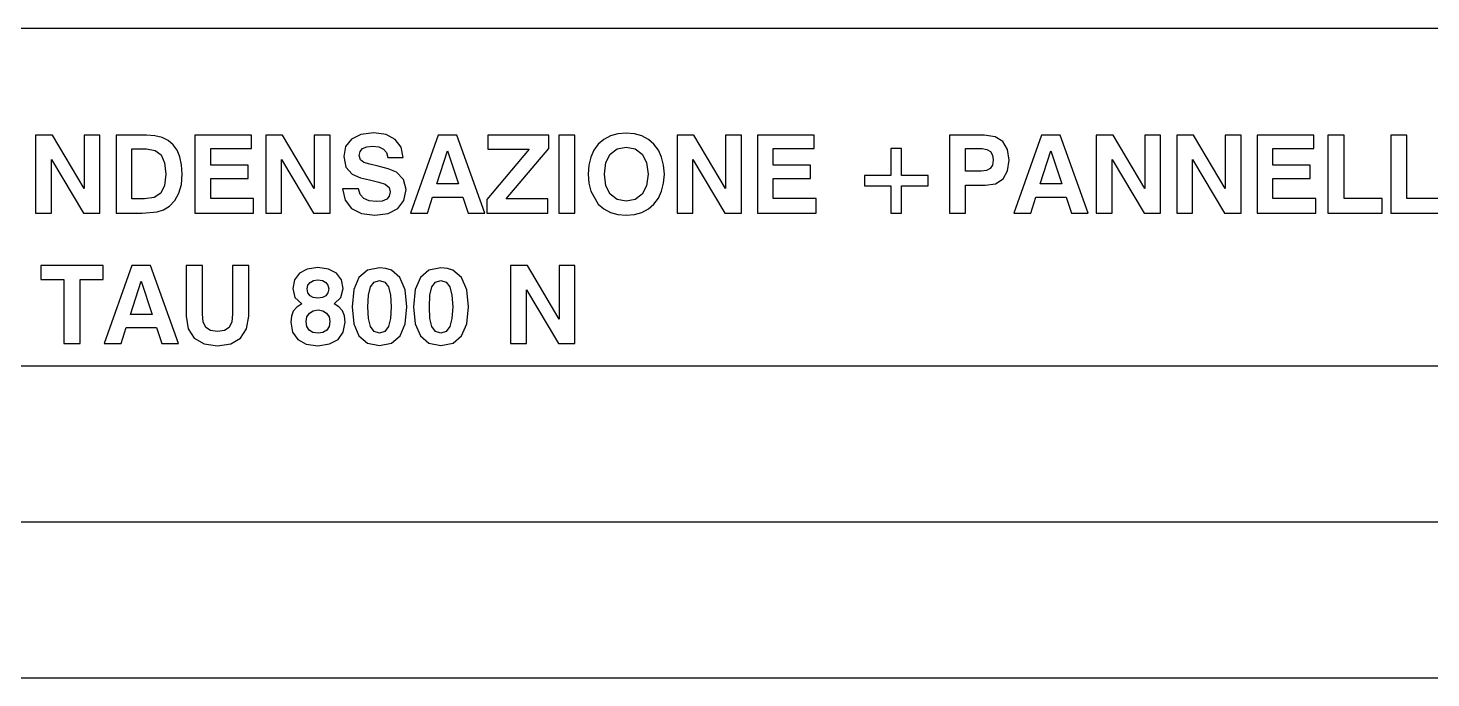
# Model space of a CAD drawing. Extents: x 0 to 420, y 0 to 297.
# Drawn here: x 245.3 to 299.3, y 42 to 67 of the extents above; entities that cross this region are included whole.
import ezdxf

# ---------------------------------------------------------------- set-up
doc = ezdxf.new("R2010")
doc.units = 0
doc.layers.get('0').update_dxf_attribs({"linetype": 'CONTINUOUS'})

msp = doc.modelspace()

# ---------------------------------------------------------------- linework, layer by layer
at = {"color": 7}
for p, q in [((215, 67), (415, 67)), ((215, 54), (415, 54)), ((215, 48), (415, 48)), ((215, 42), (415, 42))]:
    msp.add_line(p, q, dxfattribs=at)
for points in [[(245.609467, 59.882866), (246.218643, 59.882866), (246.218643, 61.944061), (247.445343, 59.882866), (248.08374, 59.882866), (248.08374, 62.882866), (247.474548, 62.882866), (247.474548, 60.821671), (246.256195, 62.882866), (245.609467, 62.882866)], [(248.701263, 59.882866), (249.710999, 59.882866), (250.282623, 59.928764), (250.528793, 60.008041), (250.75827, 60.149902), (250.962738, 60.366871), (251.117111, 60.646427), (251.213074, 60.984394), (251.24646, 61.380779), (251.22142, 61.735439), (251.158844, 62.040028), (251.05452, 62.298721), (250.904312, 62.511517), (250.712387, 62.674244), (250.478729, 62.7869), (250.199173, 62.85783), (249.877899, 62.882866), (248.701263, 62.882866)], [(251.734634, 59.882866), (253.987762, 59.882866), (253.987762, 60.437805), (252.343811, 60.437805), (252.343811, 61.209709), (253.779144, 61.209709), (253.779144, 61.722923), (252.343811, 61.722923), (252.343811, 62.361309), (253.912659, 62.361309), (253.912659, 62.882866), (251.734634, 62.882866)], [(254.459259, 59.882866), (255.068436, 59.882866), (255.068436, 61.944061), (256.295135, 59.882866), (256.933533, 59.882866), (256.933533, 62.882866), (256.324341, 62.882866), (256.324341, 60.821671), (255.105988, 62.882866), (254.459259, 62.882866)], [(257.413361, 60.809151), (257.509308, 60.379391), (257.755493, 60.062283), (258.135193, 59.87035), (258.648407, 59.799416), (259.161621, 59.87035), (259.541321, 60.058109), (259.770782, 60.366871), (259.854248, 60.784119), (259.762451, 61.1805), (259.487061, 61.455883), (259.169952, 61.585232), (258.781921, 61.689541), (258.456482, 61.764645), (258.23114, 61.831406), (258.097626, 61.931545), (258.055908, 62.098442), (258.085114, 62.24865), (258.185272, 62.365479), (258.343811, 62.436413), (258.560791, 62.461449), (258.806946, 62.43224), (258.99054, 62.34462), (259.107361, 62.206928), (259.15744, 62.014992), (259.749939, 62.014992), (259.662323, 62.41555), (259.437012, 62.715969), (259.086517, 62.899555), (258.615021, 62.966316), (258.114319, 62.903728), (257.751312, 62.728485), (257.530182, 62.444756), (257.459259, 62.06089), (257.538513, 61.651989), (257.784698, 61.380779), (258.097626, 61.243088), (258.44812, 61.159637), (258.802795, 61.072018), (259.053131, 60.988567), (259.199158, 60.871738), (259.249237, 60.704842), (259.21167, 60.537941), (259.111542, 60.421112), (258.940491, 60.346008), (258.706818, 60.325146), (258.431427, 60.350182), (258.22699, 60.441975), (258.089294, 60.592186), (258.022522, 60.809151)], [(261.093475, 62.882866), (260.02533, 59.882866), (260.676208, 59.882866), (260.872314, 60.500389), (262.036438, 60.500389), (262.240906, 59.882866), (262.887634, 59.882866), (261.806946, 62.882866)], [(262.962738, 59.882866), (265.307648, 59.882866), (265.307648, 60.425285), (263.709595, 60.425285), (265.345215, 62.361309), (265.345215, 62.882866), (262.996094, 62.882866), (262.996094, 62.340446), (264.594147, 62.340446), (262.962738, 60.404423)], [(265.724884, 59.882866), (266.342407, 59.882866), (266.342407, 62.882866), (265.724884, 62.882866)], [(266.855621, 61.380779), (266.880676, 61.034466), (266.95578, 60.721531), (267.247833, 60.225006), (267.460632, 60.04142), (267.710999, 59.907902), (267.998901, 59.828625), (268.32016, 59.799416), (268.637268, 59.828625), (268.925171, 59.907902), (269.175537, 60.04142), (269.388306, 60.225006), (269.559387, 60.450321), (269.68457, 60.721531), (269.759674, 61.030293), (269.788879, 61.380779), (269.759674, 61.722923), (269.68457, 62.035854), (269.559387, 62.302895), (269.388306, 62.532379), (269.175537, 62.715969), (268.925171, 62.849487), (268.637268, 62.932934), (268.32016, 62.962143), (267.998901, 62.932934), (267.710999, 62.849487), (267.460632, 62.715969), (267.247833, 62.532379), (267.080933, 62.302895), (266.95578, 62.035854), (266.880676, 61.722923)], [(270.277039, 59.882866), (270.88623, 59.882866), (270.88623, 61.944061), (272.112946, 59.882866), (272.751312, 59.882866), (272.751312, 62.882866), (272.142151, 62.882866), (272.142151, 60.821671), (270.923767, 62.882866), (270.277039, 62.882866)], [(273.368835, 59.882866), (275.621979, 59.882866), (275.621979, 60.437805), (273.978027, 60.437805), (273.978027, 61.209709), (275.413361, 61.209709), (275.413361, 61.722923), (273.978027, 61.722923), (273.978027, 62.361309), (275.546875, 62.361309), (275.546875, 62.882866), (273.368835, 62.882866)], [(281.371613, 60.951015), (282.131012, 60.951015), (282.523224, 61.013603), (282.811127, 61.201363), (282.986359, 61.505955), (283.04895, 61.919025), (282.986359, 62.3321), (282.806946, 62.636692), (282.506531, 62.820278), (282.089294, 62.882866), (280.754089, 62.882866), (280.754089, 59.882866), (281.371613, 59.882866)], [(284.296509, 62.882866), (283.228363, 59.882866), (283.879272, 59.882866), (284.075378, 60.500389), (285.239502, 60.500389), (285.443939, 59.882866), (286.090698, 59.882866), (285.01001, 62.882866)], [(286.399445, 59.882866), (287.008606, 59.882866), (287.008606, 61.944061), (288.235321, 59.882866), (288.873718, 59.882866), (288.873718, 62.882866), (288.264526, 62.882866), (288.264526, 60.821671), (287.046173, 62.882866), (286.399445, 62.882866)], [(289.491241, 59.882866), (290.100403, 59.882866), (290.100403, 61.944061), (291.327118, 59.882866), (291.965515, 59.882866), (291.965515, 62.882866), (291.356323, 62.882866), (291.356323, 60.821671), (290.13797, 62.882866), (289.491241, 62.882866)], [(292.583038, 59.882866), (294.836182, 59.882866), (294.836182, 60.437805), (293.1922, 60.437805), (293.1922, 61.209709), (294.627563, 61.209709), (294.627563, 61.722923), (293.1922, 61.722923), (293.1922, 62.361309), (294.761047, 62.361309), (294.761047, 62.882866), (292.583038, 62.882866)], [(295.307648, 59.882866), (297.389709, 59.882866), (297.389709, 60.437805), (295.925171, 60.437805), (295.925171, 62.882866), (295.307648, 62.882866)], [(297.727692, 59.882866), (299.809753, 59.882866), (299.809753, 60.437805), (298.345215, 60.437805), (298.345215, 62.882866), (297.727692, 62.882866)], [(249.306259, 60.425285), (249.306259, 62.357136), (249.877899, 62.357136), (250.20752, 62.294548), (250.436996, 62.119305), (250.570526, 61.814716), (250.616425, 61.380779), (250.566345, 60.942673), (250.420319, 60.646427), (250.169968, 60.475357), (249.802795, 60.425285)], [(261.452301, 62.282032), (261.869537, 61.005257), (261.035034, 61.005257)], [(267.485657, 61.380779), (267.539917, 61.823059), (267.706818, 62.152683), (267.969666, 62.352962), (268.32016, 62.423897), (268.670654, 62.352962), (268.937683, 62.152683), (269.104584, 61.823059), (269.162994, 61.380779), (269.104584, 60.934326), (268.937683, 60.608875), (268.670654, 60.404423), (268.32016, 60.337666), (267.969666, 60.404423), (267.706818, 60.608875), (267.539917, 60.934326)], [(278.500977, 62.369652), (278.500977, 61.330711), (277.487061, 61.330711), (277.487061, 60.92598), (278.500977, 60.92598), (278.500977, 59.882866), (278.914032, 59.882866), (278.914032, 60.92598), (279.927948, 60.92598), (279.927948, 61.330711), (278.914032, 61.330711), (278.914032, 62.369652)], [(281.371613, 61.493435), (281.371613, 62.361309), (282.005829, 62.361309), (282.193604, 62.3321), (282.327118, 62.24865), (282.406403, 62.110962), (282.435608, 61.927372), (282.406403, 61.727093), (282.322937, 61.593575), (282.17691, 61.514297), (281.972473, 61.493435)], [(284.655334, 62.282032), (285.072601, 61.005257), (284.238098, 61.005257)], [(246.698471, 54.863396), (247.31601, 54.863396), (247.31601, 57.329319), (248.200562, 57.329319), (248.200562, 57.863396), (245.809738, 57.863396), (245.809738, 57.329319), (246.698471, 57.329319)], [(249.314606, 57.863396), (248.24646, 54.863396), (248.897369, 54.863396), (249.093475, 55.480919), (250.257584, 55.480919), (250.462036, 54.863396), (251.108765, 54.863396), (250.028107, 57.863396)], [(251.400848, 57.871742), (251.400848, 55.923203), (251.480118, 55.430851), (251.709595, 55.072018), (252.089294, 54.855049), (252.606689, 54.779945), (253.115723, 54.855049), (253.491241, 55.072018), (253.720734, 55.430851), (253.804184, 55.923203), (253.804184, 57.871742), (253.186646, 57.871742), (253.186646, 55.98996), (253.153275, 55.693714), (253.048965, 55.485092), (252.869553, 55.359921), (252.602509, 55.322365), (252.33548, 55.359921), (252.156052, 55.485092), (252.051743, 55.693714), (252.022537, 55.98996), (252.022537, 57.871742)], [(255.848679, 56.394688), (255.652573, 56.265343), (255.519058, 56.110962), (255.443954, 55.919029), (255.418915, 55.689545), (255.485687, 55.305676), (255.690125, 55.02195), (256.019745, 54.842533), (256.466217, 54.779945), (256.908478, 54.846706), (257.238098, 55.02195), (257.442566, 55.305676), (257.51767, 55.689545), (257.488464, 55.927372), (257.404999, 56.123478), (257.271484, 56.277859), (257.087891, 56.394688), (257.350769, 56.632519), (257.438385, 56.983006), (257.371643, 57.316803), (257.179688, 57.56715), (256.875122, 57.725704), (256.466217, 57.784119), (256.057312, 57.725704), (255.752716, 57.56715), (255.564957, 57.31263), (255.502365, 56.983006), (255.58165, 56.632519)], [(257.780518, 56.282032), (257.843109, 55.622784), (258.039215, 55.155468), (258.368835, 54.875912), (258.832001, 54.784119), (259.295135, 54.875912), (259.624756, 55.155468), (259.820862, 55.61861), (259.887634, 56.277859), (259.820862, 56.932938), (259.620575, 57.404427), (259.290955, 57.683979), (259.078156, 57.754913), (258.832001, 57.779945), (258.368835, 57.683979), (258.039215, 57.404427), (257.843109, 56.937111)], [(260.146301, 56.282032), (260.208893, 55.622784), (260.404999, 55.155468), (260.734619, 54.875912), (261.197784, 54.784119), (261.660919, 54.875912), (261.99054, 55.155468), (262.186646, 55.61861), (262.253418, 56.277859), (262.186646, 56.932938), (261.986359, 57.404427), (261.656738, 57.683979), (261.443939, 57.754913), (261.197784, 57.779945), (260.734619, 57.683979), (260.404999, 57.404427), (260.208893, 56.937111)], [(263.876495, 54.863396), (264.485657, 54.863396), (264.485657, 56.924591), (265.712372, 54.863396), (266.350769, 54.863396), (266.350769, 57.863396), (265.741577, 57.863396), (265.741577, 55.8022), (264.523224, 57.863396), (263.876495, 57.863396)], [(249.673447, 57.262562), (250.090683, 55.985786), (249.256195, 55.985786)], [(256.057312, 56.962143), (256.082336, 57.104008), (256.165802, 57.21249), (256.290955, 57.283424), (256.466217, 57.31263), (256.637268, 57.287598), (256.766632, 57.216663), (256.850067, 57.104008), (256.879272, 56.962143), (256.850067, 56.811935), (256.770813, 56.703453), (256.641449, 56.632519), (256.466217, 56.611656), (256.286804, 56.632519), (256.161621, 56.703453), (256.082336, 56.811935)], [(258.385529, 56.282032), (258.406403, 56.728485), (258.485687, 57.04142), (258.623352, 57.229179), (258.832001, 57.291767), (259.036438, 57.229179), (259.174133, 57.04142), (259.253418, 56.724312), (259.282623, 56.282032), (259.253418, 55.831406), (259.174133, 55.518471), (259.036438, 55.326538), (258.832001, 55.268124), (258.623352, 55.326538), (258.485687, 55.518471), (258.406403, 55.831406)], [(260.751312, 56.282032), (260.772186, 56.728485), (260.851471, 57.04142), (260.989136, 57.229179), (261.197784, 57.291767), (261.402222, 57.229179), (261.539917, 57.04142), (261.619202, 56.724312), (261.648407, 56.282032), (261.619202, 55.831406), (261.539917, 55.518471), (261.402222, 55.326538), (261.197784, 55.268124), (260.989136, 55.326538), (260.851471, 55.518471), (260.772186, 55.831406)], [(256.011414, 55.710407), (256.040619, 55.88982), (256.136597, 56.031685), (256.278442, 56.123478), (256.470367, 56.15686), (256.653961, 56.123478), (256.799988, 56.031685), (256.891785, 55.88982), (256.925171, 55.710407), (256.891785, 55.522644), (256.804169, 55.380779), (256.658142, 55.293159), (256.470367, 55.26395), (256.274261, 55.293159), (256.128235, 55.37661), (256.040619, 55.518471)]]:
    msp.add_lwpolyline(points, close=True, dxfattribs=at)

doc.saveas('drawing.dxf')
